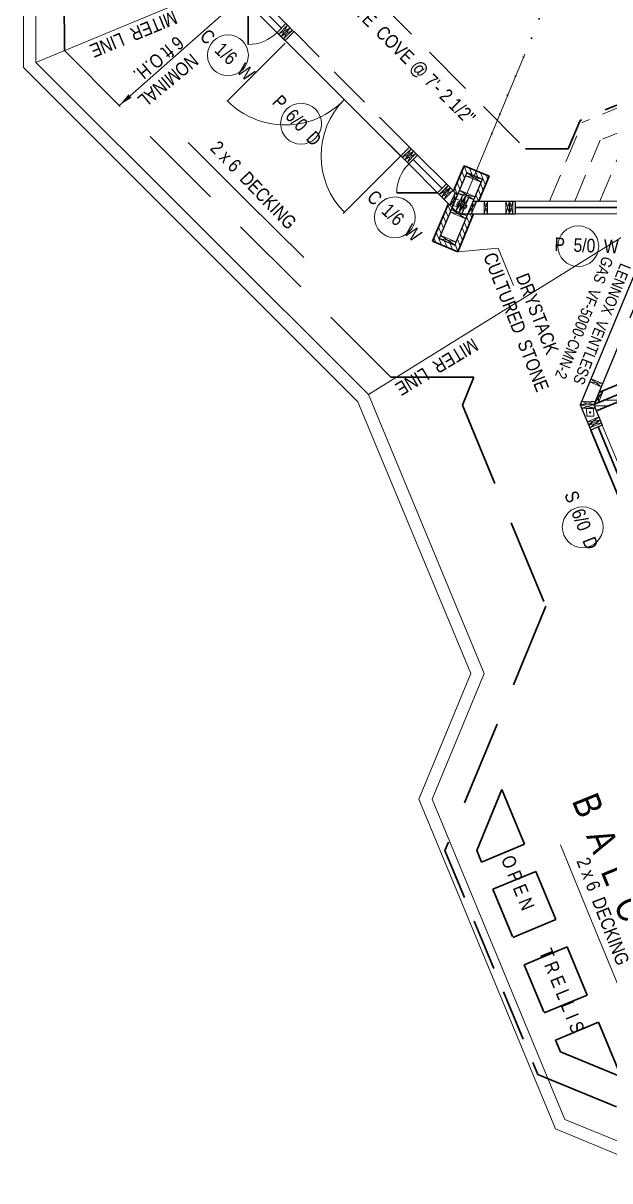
# Model space of a CAD drawing. Header units: inches. Extents: x -10188 to 9179, y -281 to 6710.
# Drawn here: x 2585 to 2844, y 1437 to 1948 of the extents above; entities that cross this region are included whole.
import ezdxf

# ---------------------------------------------------------------- set-up
doc = ezdxf.new("R2010")
doc.units = ezdxf.units.IN
doc.header["$MEASUREMENT"] = 0
for name, pattern in [('ACAD_ISO07W100', [3, 0, -3]), ('CENTER', [2, 1.25, -0.25, 0.25, -0.25]), ('HIDDEN', [0.375, 0.25, -0.125])]:
    doc.linetypes.add(name, pattern=pattern)
for name, color, linetype, lineweight in [('BALCONY', 7, 'Continuous', 9), ('DOORS', 7, 'Continuous', 30), ('FOUNDATION', 7, 'HIDDEN', 20), ('GRID', 1, 'CENTER', 20), ('INT WALLS', 7, 'Continuous', 40), ('LITE COVE', 7, 'HIDDEN', 30), ('MASONRY', 16, 'HIDDEN', 30), ('ROOF BEAMS', 3, 'HIDDEN', 30), ('ROOFLINE', 7, 'HIDDEN', 30), ('WALL FRAMING', 7, 'Continuous', 30), ('WINDOWS', 5, 'Continuous', 30)]:
    doc.layers.add(name, color=color, linetype=linetype, lineweight=lineweight)
for name, color, linetype in [('C-BLDG', 84, 'Continuous'), ('LLMASONRY', 12, 'Continuous'), ('TEXT', 250, 'Continuous'), ('WALLS', 5, 'Continuous')]:
    doc.layers.add(name, color=color, linetype=linetype)
doc.styles.add('ARCHENTLTD', font='technical.ttf', dxfattribs={"height": 0.1875})
doc.dimstyles.new('ARCHENTLTD', dxfattribs={"dimscale": 0.05, "dimtxt": 0.1875, "dimasz": 3, "dimexe": 9, "dimexo": 1, "dimgap": 2.5, "dimtad": 0, "dimdec": 1, "dimzin": 1, "dimdsep": 46, "dimlunit": 4, "dimtxsty": 'ARCHENTLTD', "dimblk": 'ARCHTICK', "dimcen": 6, "dimclrd": 256, "dimclre": 256, "dimclrt": 256, "dimaunit": 1, "dimadec": 0, "dimazin": 0, "dimtfac": 1, "dimtdec": 1, "dimtofl": 0, "dimtmove": 1, "dimatfit": 3, "dimldrblk": 'ARCHTICK', "dimfxl": 1, "dimfrac": 2, "dimtolj": 1, "dimtzin": 0, "dimlwd": 9, "dimlwe": 9, "dimarcsym": 0})
pattern_1 = [(112.521756, (-10518.2863, -1624.4925), (-1.73200154, -0.71818915), [])]

# ---------------------------------------------------------------- blocks, each defined once
blk = doc.blocks.new('_ArchTick')
at = {"color": 0, "linetype": 'ByBlock', "const_width": 0.15}
blk.add_lwpolyline([(-0.5, -0.5), (0.5, 0.5)], dxfattribs=at)

msp = doc.modelspace()

# ---------------------------------------------------------------- hatches: boundary and pattern name
at = {"layer": 'MASONRY', "lineweight": 9, "ltscale": 75}
h = msp.add_hatch(dxfattribs=at)
h.set_pattern_fill('ANSI31', color=256, scale=15, angle=337.5, style=0)
h.set_pattern_definition(pattern_1)
h.paths.add_polyline_path([(2780.53, 1881.67), (2783.95, 1880.25), (2784.81, 1882.33), (2779.33, 1884.61), (2774.68, 1873.56), (2776.39, 1871.84)])
h.paths.add_polyline_path([(2790.33, 1880.04), (2784.81, 1882.33), (2783.95, 1880.25), (2787.39, 1878.82), (2783.29, 1868.96), (2785.73, 1868.96)])
h = msp.add_hatch(dxfattribs=at)
h.set_pattern_fill('ANSI31', color=256, scale=15, angle=337.5, style=0)
h.set_pattern_definition(pattern_1)
h.paths.add_polyline_path([(2774.14, 1866.32), (2772.42, 1868.03), (2765.42, 1851.4), (2776.51, 1846.79), (2783.44, 1863.46), (2781, 1863.46), (2775.29, 1849.73), (2768.37, 1852.61)])
at = {"layer": 'WALL FRAMING', "lineweight": 9, "ltscale": 150}
for points in [[(2775.1, 1868.4, 1), (2775.1, 1869.03, 1)], [(2834.88, 1775.62, 1), (2834.88, 1776.25, 1)]]:
    msp.add_hatch(color=256, dxfattribs=at).paths.add_polyline_path(points)

# ---------------------------------------------------------------- linework, layer by layer
at = {"layer": 'BALCONY', "color": 3, "linetype": 'ByBlock', "lineweight": 20, "ltscale": 50}
for p, q in [((2584.98, 2146.49), (2585.09, 1927.93)), ((2585.09, 1927.93), (2732.5, 1780.66)), ((2732.5, 1780.66), (2782.23, 1660.84))]:
    msp.add_line(p, q, dxfattribs=at)
at = {"layer": 'BALCONY', "lineweight": 20, "ltscale": 50}
for p, q in [((2590.48, 2144.22), (2590.59, 1930.21)), ((2590.59, 1930.21), (2737.16, 1783.78)), ((2737.16, 1783.78), (2788.19, 1660.84)), ((2782.23, 1660.84), (2759.31, 1605.39)), ((2788.19, 1660.84), (2765.27, 1605.4))]:
    msp.add_line(p, q, dxfattribs=at)
at = {"layer": 'BALCONY', "lineweight": 20, "ltscale": 75}
for p, q in [((2759.31, 1605.39), (2819.57, 1460.1)), ((2765.27, 1605.4), (2823.77, 1464.31)), ((2819.57, 1460.1), (2874.94, 1437.21)), ((2823.77, 1464.31), (2879.15, 1441.42))]:
    msp.add_line(p, q, dxfattribs=at)
at = {"layer": 'C-BLDG', "color": 7, "linetype": 'Continuous', "lineweight": 20, "ltscale": 25}
for centre, start, end in [((2684.19, 1956.14), 270.006, 315.006), ((2767.64, 1872.71), 135.006, 180.006)]:
    msp.add_arc(centre, 18, start, end, dxfattribs=at)
at = {"layer": 'DOORS', "lineweight": 20, "ltscale": 75}
msp.add_line((2751.37, 1888.97), (2700.47, 1939.9), dxfattribs=at)
at = {"layer": 'DOORS', "ltscale": 75}
for p, q in [((2700.47, 1938.73), (2674.97, 1913.21)), ((2835.13, 1768.16), (2848.93, 1734.91))]:
    msp.add_line(p, q, dxfattribs=at)
at = {"layer": 'DOORS', "color": 5, "lineweight": 30, "ltscale": 75}
msp.add_line((2838.39, 1769.52), (2852.17, 1736.28), dxfattribs=at)
at = {"layer": 'DOORS', "color": 4, "lineweight": 20, "ltscale": 75}
msp.add_line((2840.21, 1770.27), (2867.79, 1703.77), dxfattribs=at)
at = {"layer": 'DOORS', "color": 7, "linetype": 'Continuous', "lineweight": 20, "ltscale": 7.5}
for centre in [(2675.25, 1933.35), (2707.46, 1903.19), (2748.79, 1861.91), (2829.64, 1849.23), (2831.6, 1725.34)]:
    msp.add_circle(centre, 9, dxfattribs=at)
at = {"layer": 'DOORS', "lineweight": 9, "ltscale": 75}
for centre, radius, start, end in [((2700.47, 1938.73), 36.07, 225.028, 316.3572), ((2751.41, 1889.01), 35.12, 135.028, 225.028)]:
    msp.add_arc(centre, radius, start, end, dxfattribs=at)
at = {"layer": 'FOUNDATION', "color": 7, "linetype": 'Continuous', "lineweight": 9, "ltscale": 25}
for p, q in [((2590.59, 1930.21), (2660.67, 1959.29)), ((2737.16, 1783.78), (2865.38, 1863.55))]:
    msp.add_line(p, q, dxfattribs=at)
msp.add_solid([(2632.7, 1914.63), (2627.51, 1911.46), (2631.4, 1916.14)], dxfattribs=at)
at = {"layer": 'GRID', "color": 2, "lineweight": 9, "ltscale": 75}
msp.add_line((2920.77, 2211.12), (2776.88, 1863.43), dxfattribs=at)
at = {"layer": 'GRID', "ltscale": 50}
for p, q in [((2675.07, 1965.26), (2776.89, 1863.53)), ((2867.21, 1867.97), (2830.53, 1779.25)), ((2830.53, 1779.25), (2867.33, 1690.58))]:
    msp.add_line(p, q, dxfattribs=at)
at = {"layer": 'GRID', "linetype": 'Continuous', "ltscale": 50}
msp.add_line((2776.89, 1863.53), (2920.94, 1863.55), dxfattribs=at)
at = {"layer": 'INT WALLS', "linetype": 'Continuous', "lineweight": 20, "ltscale": 150}
for p, q in [((2834.72, 1789.37), (2839.8, 1787.27)), ((2835.29, 1790.76), (2840.37, 1788.66))]:
    msp.add_line(p, q, dxfattribs=at)
at = {"layer": 'INT WALLS', "lineweight": 9, "ltscale": 150}
for p, q in [((2834.72, 1789.37), (2840.37, 1788.66)), ((2835.29, 1790.76), (2839.8, 1787.27))]:
    msp.add_line(p, q, dxfattribs=at)
at = {"layer": 'LITE COVE', "color": 7, "linetype": 'ACAD_ISO07W100', "lineweight": 30, "ltscale": 3}
msp.add_line((2833.33, 1999.84), (2784.7, 1882.38), dxfattribs=at)
at = {"layer": 'LITE COVE', "ltscale": 90}
for p, q in [((2716.53, 1982.66), (2806.4, 1892.09)), ((2955.84, 1956.73), (2830.45, 1904.69)), ((2830.45, 1904.69), (2825.24, 1892.09)), ((2825.24, 1892.09), (2806.4, 1892.09))]:
    msp.add_line(p, q, dxfattribs=at)
at = {"layer": 'LITE COVE', "color": 7, "linetype": 'ACAD_ISO07W100', "lineweight": 30, "ltscale": 2.5}
msp.add_line((2931.45, 1779.26), (2836.53, 1779.14), dxfattribs=at)
at = {"layer": 'MASONRY', "linetype": 'Continuous', "lineweight": 30, "ltscale": 1.5}
for p, q in [((2779.33, 1884.61), (2774.68, 1873.56)), ((2779.33, 1884.61), (2790.33, 1880.04)), ((2772.42, 1868.03), (2765.42, 1851.4)), ((2776.51, 1846.79), (2783.44, 1863.46)), ((2765.42, 1851.4), (2776.51, 1846.79))]:
    msp.add_line(p, q, dxfattribs=at)
at = {"layer": 'MASONRY', "linetype": 'Continuous', "ltscale": 1.5}
msp.add_line((2785.73, 1868.96), (2790.33, 1880.04), dxfattribs=at)
at = {"layer": 'MASONRY', "linetype": 'Continuous', "lineweight": 30, "ltscale": 50}
msp.add_line((2859.11, 1785.56), (2837.72, 1776.68), dxfattribs=at)
at = {"layer": 'MASONRY', "lineweight": 9, "ltscale": 150}
for p, q in [((2841.44, 1781.38), (2849.27, 1781.38)), ((2836.64, 1778.88), (2843.24, 1778.88))]:
    msp.add_line(p, q, dxfattribs=at)
at = {"layer": 'ROOF BEAMS', "lineweight": 20, "ltscale": 75}
msp.add_line((2755.26, 1892.86), (2704.36, 1943.79), dxfattribs=at)
at = {"layer": 'ROOFLINE', "linetype": 'HIDDEN', "ltscale": 150}
for p, q in [((2603.03, 2139.03), (2603.13, 1935.42)), ((2747.06, 1791.45), (2603.17, 1935.44)), ((2747.05, 1791.45), (2783.64, 1791.47)), ((2783.64, 1791.47), (2778.57, 1779.2)), ((2778.57, 1779.2), (2815.37, 1690.53)), ((2815.37, 1690.53), (2770.85, 1582.83)), ((2796.02, 1609.68), (2784.92, 1582.83)), ((2796.02, 1609.68), (2805.99, 1585.62)), ((2810.97, 1573.61), (2819.78, 1552.37)), ((2824.72, 1540.34), (2833.57, 1519.11)), ((2838.55, 1507.11), (2848.54, 1483.03)), ((2821.76, 1494.06), (2848.54, 1483.03)), ((2811.83, 1484.09), (2919.46, 1439.73))]:
    msp.add_line(p, q, dxfattribs=at)
at = {"layer": 'ROOFLINE', "color": 7, "linetype": 'HIDDEN', "lineweight": 5, "ltscale": 50}
for p, q in [((2955.84, 1955.23), (2831.4, 1903.74)), ((2955.84, 1944.14), (2839.25, 1895.9)), ((2817.01, 1869.02), (2831.41, 1903.73)), ((2828.11, 1869.03), (2839.25, 1895.9)), ((2839.21, 1869.03), (2847.1, 1888.06))]:
    msp.add_line(p, q, dxfattribs=at)
at = {"layer": 'ROOFLINE', "linetype": 'HIDDEN', "lineweight": 30, "ltscale": 90}
for p, q in [((2770.85, 1582.83), (2811.83, 1484.09)), ((2784.92, 1582.83), (2787.03, 1577.75)), ((2792.01, 1565.74), (2800.83, 1544.5)), ((2805.81, 1532.49), (2814.63, 1511.25)), ((2819.61, 1499.24), (2821.76, 1494.06))]:
    msp.add_line(p, q, dxfattribs=at)
at = {"layer": 'ROOFLINE', "color": 7, "linetype": 'HIDDEN', "ltscale": 90}
for p, q in [((2805.99, 1585.62), (2787.03, 1577.75)), ((2810.97, 1573.61), (2792.01, 1565.74)), ((2819.78, 1552.37), (2800.83, 1544.5)), ((2824.72, 1540.34), (2805.81, 1532.49)), ((2833.57, 1519.11), (2814.63, 1511.25)), ((2838.55, 1507.11), (2819.61, 1499.24))]:
    msp.add_line(p, q, dxfattribs=at)
at = {"layer": 'WALL FRAMING', "lineweight": 20, "ltscale": 50}
for p, q in [((2701.52, 1946.61), (2697.63, 1942.71)), ((2702.58, 1945.54), (2698.69, 1941.65)), ((2703.64, 1944.48), (2699.75, 1940.59)), ((2756, 1892.18), (2752.1, 1888.28)), ((2757.06, 1891.12), (2753.16, 1887.22)), ((2758.12, 1890.06), (2754.22, 1886.16)), ((2772.27, 1875.93), (2768.37, 1872.03)), ((2773.33, 1874.87), (2769.43, 1870.97)), ((2774.39, 1873.81), (2770.49, 1869.91)), ((2788.14, 1869.01), (2788.14, 1863.53)), ((2789.64, 1869.01), (2789.64, 1863.53)), ((2797.78, 1869.02), (2797.78, 1863.54)), ((2799.28, 1869.02), (2799.28, 1863.54)), ((2800.78, 1869.01), (2800.78, 1863.54))]:
    msp.add_line(p, q, dxfattribs=at)
at = {"layer": 'WALL FRAMING', "lineweight": 9, "ltscale": 150}
for p, q in [((2697.63, 1942.71), (2702.58, 1945.54)), ((2698.69, 1941.65), (2701.52, 1946.61)), ((2703.64, 1944.48), (2698.69, 1941.65)), ((2702.58, 1945.54), (2699.75, 1940.59)), ((2752.1, 1888.28), (2757.06, 1891.12)), ((2756, 1892.18), (2753.16, 1887.22)), ((2753.16, 1887.22), (2758.12, 1890.06)), ((2757.06, 1891.12), (2754.23, 1886.17)), ((2787.37, 1878.78), (2779.94, 1880.26)), ((2786.8, 1877.4), (2780.58, 1881.62)), ((2768.38, 1872.04), (2773.33, 1874.87)), ((2769.44, 1870.98), (2772.27, 1875.93)), ((2774.39, 1873.81), (2769.44, 1870.98)), ((2773.33, 1874.87), (2770.5, 1869.92)), ((2777.29, 1873.88), (2783.57, 1869.64)), ((2776.44, 1871.77), (2773.01, 1867.35)), ((2774.35, 1870.74), (2773.16, 1867.85)), ((2773.16, 1867.85), (2776.38, 1866.46)), ((2774.13, 1866.29), (2775.35, 1872.85)), ((2774.35, 1870.74), (2777.58, 1869.34)), ((2775.74, 1864.77), (2779.98, 1871.08)), ((2776.64, 1868.92), (2776, 1867.45)), ((2777.4, 1869.42), (2776.16, 1866.55)), ((2777.11, 1868.72), (2776.64, 1868.92)), ((2776.76, 1872.47), (2784.14, 1871.02)), ((2776.93, 1868.33), (2780.5, 1866.79)), ((2777.12, 1864.2), (2778.62, 1871.7)), ((2781.38, 1870.55), (2777.12, 1864.2)), ((2778.51, 1863.62), (2779.99, 1871.13)), ((2781.01, 1863.51), (2784.93, 1869.01)), ((2782.64, 1863.51), (2783.31, 1869.01)), ((2788.14, 1869.01), (2789.64, 1863.53)), ((2789.64, 1869.01), (2788.14, 1863.53)), ((2797.78, 1869.02), (2799.28, 1863.54)), ((2799.28, 1869.02), (2797.78, 1863.54)), ((2799.28, 1863.54), (2800.78, 1869.01)), ((2800.78, 1863.54), (2799.28, 1869.01)), ((2773.25, 1864.2), (2780.74, 1862.7)), ((2773.79, 1865.59), (2780.11, 1861.33)), ((2776.47, 1867.25), (2776, 1867.45)), ((2776.63, 1867.65), (2780.2, 1866.1)), ((2779.49, 1866), (2779.95, 1865.8)), ((2780.07, 1867.39), (2780.53, 1867.19)), ((2780.5, 1866.79), (2780.2, 1866.1)), ((2775.63, 1851.17), (2768.14, 1852.67)), ((2775.05, 1849.78), (2768.72, 1854.05))]:
    msp.add_line(p, q, dxfattribs=at)
at = {"layer": 'WALL FRAMING', "lineweight": 20, "ltscale": 1.5}
for p, q in [((2779.94, 1880.26), (2786.8, 1877.4)), ((2777.29, 1873.88), (2784.14, 1871.02)), ((2775.35, 1872.85), (2773.01, 1867.35)), ((2776.71, 1872.5), (2783.57, 1869.64)), ((2782.64, 1863.51), (2784.93, 1869.01)), ((2773.2, 1864.21), (2780.11, 1861.33)), ((2773.78, 1865.6), (2780.69, 1862.71)), ((2768.71, 1854.05), (2775.63, 1851.17))]:
    msp.add_line(p, q, dxfattribs=at)
at = {"layer": 'WALL FRAMING', "lineweight": 20, "ltscale": 150}
for p, q in [((2775.74, 1864.77), (2778.62, 1871.7)), ((2777.12, 1864.2), (2780, 1871.12)), ((2778.51, 1863.62), (2781.39, 1870.55)), ((2780.53, 1867.19), (2779.95, 1865.8))]:
    msp.add_line(p, q, dxfattribs=at)
at = {"layer": 'WALL FRAMING', "color": 7, "ltscale": 10}
for p, q in [((2856.81, 1787.86), (2836.58, 1779.49)), ((2851.79, 1790.11), (2838.73, 1784.69))]:
    msp.add_line(p, q, dxfattribs=at)
at = {"layer": 'WALL FRAMING', "linetype": 'Continuous', "lineweight": 9, "ltscale": 40}
for p, q in [((2840.69, 1785.51), (2836.58, 1779.49)), ((2838.73, 1784.69), (2838.54, 1780.3))]:
    msp.add_line(p, q, dxfattribs=at)
at = {"layer": 'WALL FRAMING', "lineweight": 20, "ltscale": 75}
msp.add_line((2840.69, 1785.51), (2838.54, 1780.3), dxfattribs=at)
at = {"layer": 'WALL FRAMING', "lineweight": 9, "ltscale": 5}
for p, q in [((2837.07, 1780.87), (2830.53, 1779.25)), ((2830.53, 1779.25), (2837.06, 1777.87)), ((2836.44, 1779.36), (2831.15, 1777.76)), ((2831.16, 1780.76), (2836.44, 1779.36))]:
    msp.add_line(p, q, dxfattribs=at)
at = {"layer": 'WALL FRAMING', "color": 9, "linetype": 'Continuous', "lineweight": 20, "ltscale": 5}
for p, q in [((2836.44, 1779.36), (2830.53, 1779.25)), ((2837.06, 1777.87), (2831.15, 1777.76)), ((2837.07, 1780.87), (2831.16, 1780.76))]:
    msp.add_line(p, q, dxfattribs=at)
at = {"layer": 'WALL FRAMING', "color": 9, "linetype": 'Continuous', "lineweight": 5, "ltscale": 150}
for p, q in [((2833.38, 1774.25), (2833.25, 1777.81)), ((2836.39, 1777.62), (2833.26, 1777.52)), ((2836.5, 1774.31), (2836.38, 1777.87)), ((2836.5, 1774.31), (2833.38, 1774.25))]:
    msp.add_line(p, q, dxfattribs=at)
at = {"layer": 'WALL FRAMING', "color": 9, "lineweight": 5, "ltscale": 50}
msp.add_line((2837.07, 1780.87), (2836.44, 1779.36), dxfattribs=at)
at = {"layer": 'WALL FRAMING', "color": 7, "lineweight": 20, "ltscale": 50}
for p, q in [((2838.68, 1773.97), (2833.6, 1771.86)), ((2839.25, 1772.58), (2834.18, 1770.47)), ((2839.83, 1771.2), (2834.75, 1769.09))]:
    msp.add_line(p, q, dxfattribs=at)
at = {"layer": 'WALL FRAMING', "lineweight": 9, "ltscale": 50}
for p, q in [((2839.25, 1772.58), (2833.6, 1771.86)), ((2838.68, 1773.97), (2834.18, 1770.47)), ((2834.18, 1770.47), (2839.83, 1771.2)), ((2834.75, 1769.09), (2839.25, 1772.58))]:
    msp.add_line(p, q, dxfattribs=at)
at = {"layer": 'WALL FRAMING', "color": 9, "linetype": 'Continuous', "lineweight": 5, "ltscale": 150}
msp.add_circle((2834.88, 1775.94), 0.312, dxfattribs=at)
at = {"layer": 'WALLS', "color": 4, "lineweight": 9, "ltscale": 50}
msp.add_line((2688.08, 1960.03), (2700.82, 1947.31), dxfattribs=at)
at = {"layer": 'WALLS', "color": 4, "ltscale": 50}
for p, q in [((2700.82, 1947.31), (2696.92, 1943.42)), ((2700.82, 1947.31), (2704.35, 1943.78)), ((2704.35, 1943.78), (2700.46, 1939.88)), ((2755.29, 1892.89), (2751.39, 1888.99)), ((2758.83, 1889.36), (2754.93, 1885.46)), ((2755.29, 1892.89), (2758.83, 1889.36)), ((2771.56, 1876.64), (2767.66, 1872.73)), ((2771.56, 1876.64), (2776.44, 1871.77)), ((2783.31, 1869.01), (2801.78, 1869.01)), ((2801.78, 1869.01), (2801.78, 1863.54)), ((2781.03, 1863.53), (2801.78, 1863.54)), ((2840.21, 1770.27), (2835.13, 1768.17))]:
    msp.add_line(p, q, dxfattribs=at)
at = {"layer": 'WALLS', "color": 4, "ltscale": 75}
for p, q in [((2696.93, 1943.42), (2700.46, 1939.89)), ((2751.4, 1889), (2754.94, 1885.47)), ((2767.67, 1872.75), (2774.13, 1866.29)), ((2865.38, 1863.55), (2830.53, 1779.25)), ((2871.43, 1863.77), (2836.48, 1779.25)), ((2830.53, 1779.25), (2835.13, 1768.17)), ((2836.48, 1779.25), (2840.21, 1770.27))]:
    msp.add_line(p, q, dxfattribs=at)
at = {"layer": 'WALLS', "ltscale": 75}
msp.add_line((2726.01, 1863.58), (2751.4, 1889), dxfattribs=at)
at = {"layer": 'WALLS', "color": 4, "lineweight": 20, "ltscale": 50}
for p, q in [((2758.83, 1889.36), (2771.56, 1876.64)), ((2801.78, 1869.01), (2861.78, 1869.04)), ((2801.78, 1863.54), (2861.78, 1863.55))]:
    msp.add_line(p, q, dxfattribs=at)
at = {"layer": 'WALLS', "color": 7, "ltscale": 1.5}
for p, q in [((2780.59, 1881.65), (2768.37, 1852.61)), ((2775.29, 1849.73), (2787.39, 1878.82)), ((2780.53, 1881.67), (2787.39, 1878.82)), ((2768.37, 1852.61), (2775.29, 1849.73))]:
    msp.add_line(p, q, dxfattribs=at)
at = {"layer": 'WINDOWS', "ltscale": 75}
for p, q in [((2684.19, 1956.14), (2684.19, 1938.14)), ((2686.14, 1958.09), (2698.87, 1945.36)), ((2756.88, 1887.41), (2769.61, 1874.68)), ((2749.64, 1872.71), (2767.64, 1872.71)), ((2801.78, 1866.28), (2861.78, 1866.29))]:
    msp.add_line(p, q, dxfattribs=at)

# ---------------------------------------------------------------- texts
at = {"layer": 'DOORS', "color": 7, "linetype": 'Continuous', "lineweight": 30, "ltscale": 1.5, "char_height": 6, "style": 'ARCHENTLTD'}
for s, insert, attachment_point, rotation in [('MITER  LINE\\P{\\H1.999x;  }', (2653.51, 1947.64), 1, 202.4818), ('C  1/6  W\\P{\\H1.999x;  }', (2666.49, 1945.5), 1, 317.3214), ('NOMINAL\\P6 ft O.H.\\P{\\H1.999x;  }', (2662.84, 1929.92), 1, 219.7006), ('P  6/0  D\\P{\\H1.999x;  }', (2698.74, 1916.46), 1, 313.1425), ('2 x 6  DECKING\\P{\\H1.999x;  }', (2671.32, 1896.23), 1, 313.9686), ('C  1/6  W\\P{\\H1.999x;  }', (2740.09, 1874.53), 1, 317.3214), ('P  5/0  W\\P{\\H1.999x;  }', (2847.55, 1852.01), 3, 357.7958), ('MITER  LINE\\P{\\H1.999x;  }', (2786.22, 1803.81), 1, 210.9694), ('S  6/0  D\\P{\\H1.999x;  }', (2828.96, 1742.02), 1, 291.4375), ('2 x 6  DECKING\\P{\\H1.999x;  }', (2834.35, 1580.42), 1, 291.1824)]:
    msp.add_mtext(s, dxfattribs=dict(at, insert=insert, attachment_point=attachment_point, rotation=rotation))
at = {"layer": 'LLMASONRY', "color": 7, "linetype": 'Continuous', "lineweight": 30, "ltscale": 1.5, "insert": (2784.55, 1808.82), "char_height": 6, "attachment_point": 8, "rotation": 291.4375, "style": 'ARCHENTLTD'}
msp.add_mtext('DRYSTACK\\PCULTURED  STONE\\P{\\H1.999x;  }', dxfattribs=at)
at = {"layer": 'TEXT', "color": 7, "linetype": 'Continuous', "lineweight": 9, "insert": (2784.86, 1906.7), "char_height": 6, "attachment_point": 3, "rotation": 315.306, "style": 'ARCHENTLTD'}
msp.add_mtext('LITE  COVE @ 7\'- 2 1/2"\\P\\P  ', dxfattribs=at)
at = {"layer": 'TEXT', "linetype": 'Continuous', "width": 271, "attachment_point": 1, "style": 'ARCHENTLTD'}
for s, insert, char_height, rotation in [('LENNOX  VENTLESS\\PGAS  VF-5000-CMN-2', (2852.96, 1840.22), 5, 248.1551), ('O P E N          T R E L L I S', (2801.04, 1581.41), 6, 292.1751)]:
    msp.add_mtext(s, dxfattribs=dict(at, insert=insert, char_height=char_height, rotation=rotation))
at = {"layer": 'TEXT', "color": 7, "linetype": 'Continuous', "lineweight": 30, "ltscale": 1.5, "insert": (2879.86, 1505.98), "char_height": 12, "attachment_point": 3, "rotation": 292.1545, "style": 'ARCHENTLTD'}
msp.add_mtext('B  A  L  C  O  N  Y\\P  ', dxfattribs=at)

# ---------------------------------------------------------------- leaders
at = {"layer": 'FOUNDATION', "color": 7, "linetype": 'Continuous', "lineweight": 9, "ltscale": 25}
for points in [[(2681.21, 1958.84), (2627.08, 1911.03)], [(2657.68, 1894.99), (2683.29, 1869.42)], [(2708.64, 1844.16), (2683.29, 1869.42)], [(2821.78, 1585.38), (2835.49, 1551.89)], [(2849.07, 1518.78), (2835.49, 1551.89)]]:
    msp.add_leader(points, dimstyle='ARCHENTLTD', override={"dimgap": 1, "dimtad": 0}, dxfattribs=at)
at = {"layer": 'LLMASONRY', "color": 7, "lineweight": 9, "ltscale": 50}
msp.add_leader([(2776.51, 1846.79), (2794.32, 1848.32), (2801.1, 1831.91)], dimstyle='ARCHENTLTD', override={"dimgap": 1, "dimtad": 0}, dxfattribs=at)

doc.saveas('drawing.dxf')
